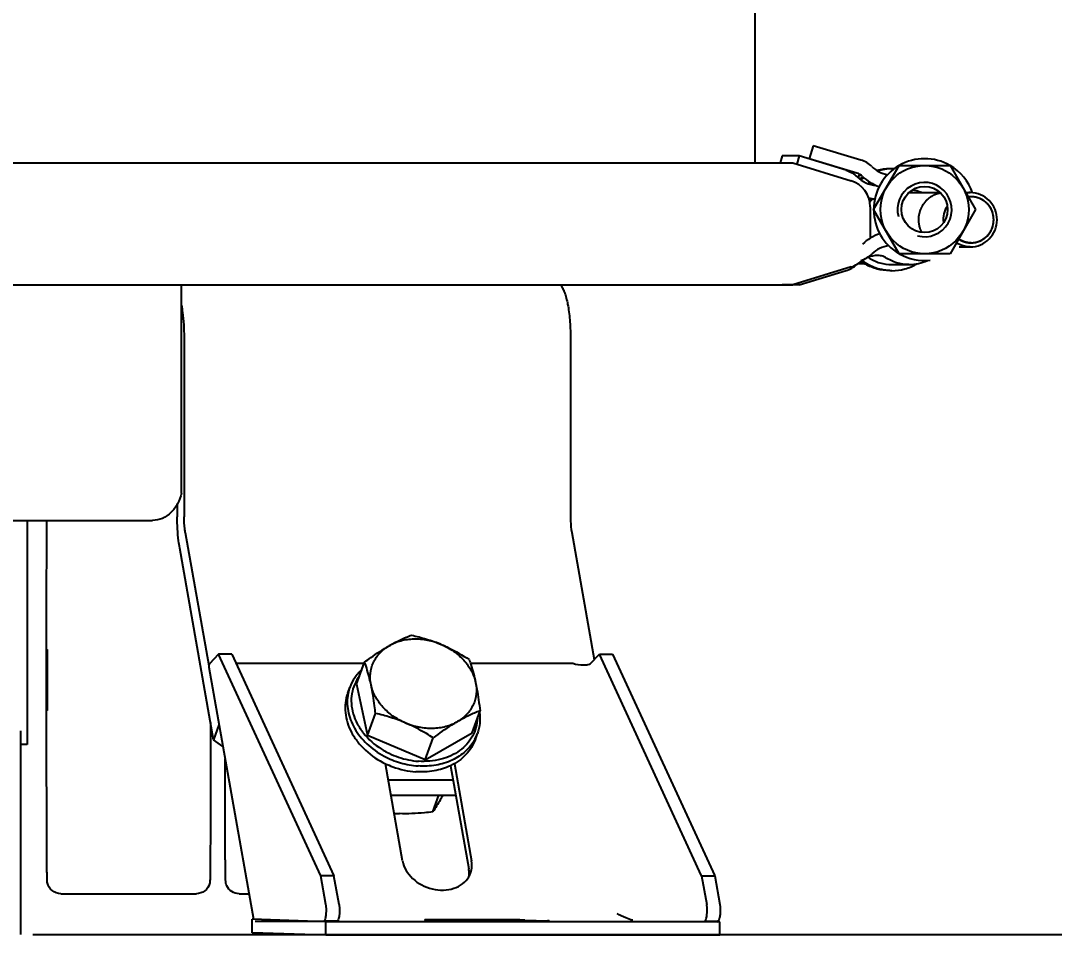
# Model space of a CAD drawing. Header units: millimetres. Extents: x 395 to 3386, y 0 to 2798.
# Drawn here: x 1400.1 to 1552.5, y 207.4 to 342.2 of the extents above; entities that cross this region are included whole.
import ezdxf

# ---------------------------------------------------------------- set-up
doc = ezdxf.new("R2010")
doc.units = ezdxf.units.MM
doc.header["$LTSCALE"] = 217.8
doc.header["$PDMODE"] = 3
doc.header["$PDSIZE"] = 8
doc.layers.get('0').update_dxf_attribs({"linetype": 'CONTINUOUS'})
doc.layers.get('Defpoints').update_dxf_attribs({"linetype": 'CONTINUOUS'})
doc.layers.add('00_BUW_DATUM', color=7, linetype='CONTINUOUS')
doc.layers.add('02___PRT_ALL_AXES', color=7, linetype='CONTINUOUS')
doc.styles.get("Standard").update_dxf_attribs({"font": 'taile.ttf'})
doc.dimstyles.new('DIMSTYLE_4', dxfattribs={"dimtxt": 23.333333, "dimasz": 23.333333, "dimexe": 1.5, "dimexo": 1, "dimgap": 0.875, "dimtad": 1, "dimdec": 0, "dimdsep": 46, "dimtxsty": 'Standard', "dimblk": '_FILLED', "dimblk1": '_FILLED', "dimblk2": '_FILLED', "dimcen": 0.09, "dimazin": 2, "dimtp": 0.01, "dimtm": 0.01, "dimtfac": 1, "dimtdec": 0, "dimtofl": 0, "dimtmove": 0, "dimatfit": 3, "dimldrblk": '_FILLED', "dimfxl": 1, "dimtolj": 1, "dimarcsym": 0})

# ---------------------------------------------------------------- blocks, each defined once
blk = doc.blocks.new('_FILLED')
at = {"color": 0, "linetype": 'ByBlock'}
blk.add_solid([(0, 0), (-1, 0.2143), (-1, -0.2143)], dxfattribs=at)
blk = doc.blocks.new('*D120')
at = {"color": 0, "linetype": 'Continuous', "lineweight": -2}
for p, q in [((1215.73, 1281.82), (1737.53, 1281.82)), ((1736.03, 230.85), (1736.03, 1258.49)), ((1401.94, 207.52), (1737.53, 207.52))]:
    blk.add_line(p, q, dxfattribs=at)
at = {"layer": 'Defpoints', "color": 0}
for p in [(1214.73, 1281.82), (1736.03, 1281.82), (1400.94, 207.52)]:
    blk.add_point(p, dxfattribs=at)
at = {"color": 0, "linetype": 'ByBlock', "lineweight": -2, "xscale": 23.3333333333, "yscale": 23.3333333333, "zscale": 23.3333333333}
for p, rotation in [((1736.03, 1281.82), 90), ((1736.03, 207.52), 270)]:
    blk.add_blockref('_FILLED', p, dxfattribs=dict(at, rotation=rotation))
at = {"color": 0, "insert": (1704.05, 746.05), "char_height": 23.333, "attachment_point": 2, "rotation": 90, "line_spacing_factor": 0.9}
blk.add_mtext('\\A1;1074', dxfattribs=at)
blk = doc.blocks.new('*D121')
at = {"color": 0, "linetype": 'Continuous', "lineweight": -2}
for p, q in [((1520.62, 1229.29), (1634.41, 1229.29)), ((1632.91, 1205.96), (1632.91, 230.85)), ((1401.94, 207.52), (1634.41, 207.52))]:
    blk.add_line(p, q, dxfattribs=at)
at = {"layer": 'Defpoints', "color": 0}
for p in [(1519.62, 1229.29), (1400.94, 207.52), (1632.91, 207.52)]:
    blk.add_point(p, dxfattribs=at)
at = {"color": 0, "linetype": 'ByBlock', "lineweight": -2, "xscale": 23.3333333333, "yscale": 23.3333333333, "zscale": 23.3333333333}
for p, rotation in [((1632.91, 1229.29), 89.99999999999999), ((1632.91, 207.52), 270)]:
    blk.add_blockref('_FILLED', p, dxfattribs=dict(at, rotation=rotation))
at = {"color": 0, "insert": (1600.92, 719.83), "char_height": 23.333, "attachment_point": 2, "rotation": 90, "line_spacing_factor": 0.9}
blk.add_mtext('\\A1;1022', dxfattribs=at)

msp = doc.modelspace()

# ---------------------------------------------------------------- linework, layer by layer
at = {"linetype": 'Continuous'}
for p, q in [((1516.9458, 323.7239), (1516.3711, 321.8083)), ((1523.9699, 321.6166), (1516.9458, 323.7239)), ((1512.3713, 322.2239), (1512.0657, 321.1895)), ((1514.8964, 322.2239), (1512.3713, 322.2239)), ((1514.8964, 322.2239), (1514.5381, 321.0115)), ((1521.8137, 320.1166), (1514.8964, 322.2239)), ((1523.3951, 319.701), (1516.3711, 321.8083)), ((1525.201, 315.8892), (1526.0361, 315.8892)), ((1531.0653, 316.8196), (1535.6739, 316.8196)), ((1539.4318, 316.8196), (1540.1113, 316.8196)), ((1538.4674, 308.8196), (1540.1113, 308.8196)), ((1524.5372, 306.3196), (1524.5309, 306.3307)), ((1524.5498, 306.3196), (1524.5372, 306.3196)), ((1526.6579, 307.5463), (1526.4803, 307.55)), ((1528.5455, 306.2196), (1531.0705, 306.2196)), ((1514.8964, 303.2153), (1521.8137, 305.3226)), ((1423.8377, 272.5196), (1423.8377, 303.2497)), ((1512.3713, 303.2153), (1512.3612, 303.2497)), ((1514.8964, 303.2153), (1512.3713, 303.2153)), ((1514.8964, 303.2153), (1514.8091, 303.5106)), ((1424.229, 295.5196), (1424.229, 269.042)), ((1481.1835, 295.5196), (1481.1835, 269.042)), ((1423.218, 270.8965), (1423.218, 269.042)), ((1310.7006, 268.5196), (1419.595, 268.5196)), ((1401.1018, 268.5196), (1401.1018, 235.5196)), ((1424.4119, 266.7477), (1427.8783, 247.162)), ((1481.3664, 266.7477), (1484.6819, 248.0145)), ((1428.5822, 236.211), (1423.5837, 264.4534)), ((1429.3262, 248.8211), (1427.9752, 247.389)), ((1431.2612, 248.8211), (1429.3262, 248.8211)), ((1444.3879, 216.1458), (1429.3262, 248.8211)), ((1431.2612, 248.8211), (1446.3229, 216.1458)), ((1484.0918, 247.389), (1485.4428, 248.8211)), ((1485.4428, 248.8211), (1487.3779, 248.8211)), ((1500.5045, 216.1458), (1485.4428, 248.8211)), ((1487.3779, 248.8211), (1502.4396, 216.1458)), ((1427.865, 246.9262), (1434.4405, 209.7735)), ((1450.7635, 247.4344), (1431.9005, 247.4344)), ((1481.5316, 247.4344), (1466.4539, 247.4344)), ((1449.6652, 244.3921), (1451.2623, 236.8282)), ((1429.3735, 238.4031), (1428.5822, 236.211)), ((1429.9382, 235.2126), (1428.5822, 236.211)), ((1459.7643, 233.2358), (1451.2623, 236.8282)), ((1459.7643, 233.2358), (1466.6692, 237.2071)), ((1401.1018, 235.5196), (1400.1478, 235.5196)), ((1456.4431, 218.3545), (1453.9074, 232.6815)), ((1463.5018, 232.3849), (1466.188, 217.2073)), ((1464.0664, 232.6814), (1466.6021, 218.3545)), ((1454.3264, 230.3138), (1463.8683, 230.3138)), ((1454.7325, 228.0195), (1464.2744, 228.0195)), ((1460.8948, 225.585), (1461.7736, 228.0195)), ((1446.3229, 216.1458), (1444.3879, 216.1458)), ((1445.1369, 211.9137), (1444.3879, 216.1458)), ((1447.0719, 211.9137), (1446.3229, 216.1458)), ((1500.5045, 216.1458), (1502.4396, 216.1458)), ((1500.5045, 216.1458), (1501.2535, 211.9137)), ((1502.4396, 216.1458), (1503.1886, 211.9137)), ((1434.2706, 207.7691), (1434.275, 209.769)), ((1445.1281, 209.3943), (1434.275, 209.769)), ((1434.6855, 209.4747), (1444.816, 209.4747)), ((1446.751, 209.4747), (1444.816, 209.4747)), ((1445.1237, 207.3944), (1445.1281, 209.3943)), ((1503.1798, 209.3943), (1445.1281, 209.3943)), ((1463.2832, 209.5191), (1459.9468, 209.6343)), ((1474.4598, 209.6343), (1477.7961, 209.5191)), ((1500.9325, 209.4719), (1502.8653, 209.4052)), ((1500.9326, 209.4747), (1502.8677, 209.4747)), ((1503.1754, 207.3944), (1503.1798, 209.3943)), ((1445.1237, 207.3944), (1434.2706, 207.7691)), ((1503.1754, 207.3944), (1445.1237, 207.3944))]:
    msp.add_line(p, q, dxfattribs=at)
for centre, radius, start, end in [((1522.8204, 317.7853), 4, 45.705852, 73.3), ((1528.7074, 323.8192), 4.43, 225.705852, 259.642949), ((1522.8204, 317.7853), 2, 45.705852, 73.3), ((1528.7074, 323.8192), 6.43, 225.705852, 251.651839), ((1524.0456, 319.8507), 1.9606, 299.632701, 302.861906), ((1528.5687, 312.849), 6.3749, 120.453487, 122.862812), ((1533.3696, 314.3196), 4, 255, 195), ((1531.0605, 312.8125), 4.4079, 65.390669, 83.601547), ((1526.4807, 322.1376), 6.2484, 257.740176, 265.954546), ((1528.7074, 304.62), 6.43, 107.503204, 134.294148), ((1522.8204, 310.6539), 4, 286.7, 314.294148), ((1528.7074, 304.62), 4.43, 98.146923, 134.294148), ((1520.6471, 309.1035), 3.9585, 300.412157, 313.712593), ((1524.0456, 305.5886), 1.9606, 57.138098, 60.366052), ((1531.069, 312.5398), 6.3202, 270.014022, 295.390426), ((1520.6687, 309.0735), 3.9218, 286.974493, 300.361534), ((1454.5957, 241.7662), 6.3124, 160.163715, 168.394796), ((1461.532, 239.2623), 6.3131, 331.889996, 340.138837), ((1459.4734, 244.5981), 11.5408, 237.588491, 239.118948), ((1459.5904, 244.591), 11.5752, 258.614257, 265.995166), ((1456.8411, 249.1322), 23.8225, 266.054217, 267.887332), ((1463.3347, 217.7023), 3.3241, 329.454276, 340.136294)]:
    msp.add_arc(centre, radius, start, end, dxfattribs=at)
for points, knots in [([(1521.8137, 320.1166), (1522.1162, 320.0244), (1522.7017, 319.7648), (1523.2073, 319.3716), (1523.4326, 319.1484)], [0, 0, 0, 0, 0.49919588, 1, 1, 1, 1]), ([(1523.4326, 319.1484), (1523.799, 318.7854), (1524.666, 318.1858), (1525.6896, 317.9313), (1526.2022, 317.8982)], [0, 0, 0, 0, 0.50098072, 1, 1, 1, 1]), ([(1535.7325, 316.7626), (1535.6582, 316.7414), (1535.5467, 316.7096), (1535.398, 316.6672), (1535.2865, 316.6355), (1535.1936, 316.609), (1535.1193, 316.5878), (1535.0635, 316.5719), (1535.0171, 316.5587), (1534.9846, 316.5494), (1534.966, 316.5441), (1534.9521, 316.5399), (1534.9402, 316.5373), (1534.9318, 316.5323), (1534.919, 316.5256), (1534.8912, 316.5107), (1534.8485, 316.488), (1534.7972, 316.4607), (1534.7288, 316.4243), (1534.6434, 316.3788), (1534.5408, 316.3241), (1534.4554, 316.2786), (1534.387, 316.2422), (1534.3357, 316.2149), (1534.293, 316.1921), (1534.2588, 316.1739), (1534.2375, 316.1625), (1534.2203, 316.1534), (1534.2076, 316.1465), (1534.1969, 316.1365), (1534.1819, 316.1242), (1534.1634, 316.1084), (1534.1336, 316.0835), (1534.0965, 316.0521), (1534.0371, 316.0021), (1533.9628, 315.9395), (1533.8737, 315.8644), (1533.7994, 315.8019), (1533.74, 315.7518), (1533.6954, 315.7143), (1533.6583, 315.683), (1533.6286, 315.658), (1533.61, 315.6423), (1533.5951, 315.6298), (1533.586, 315.6219), (1533.5783, 315.6159), (1533.572, 315.6085), (1533.5617, 315.5949), (1533.5467, 315.5757), (1533.5228, 315.5449), (1533.4928, 315.5065), (1533.445, 315.445), (1533.3851, 315.3681), (1533.3133, 315.2759), (1533.2535, 315.199), (1533.2056, 315.1375), (1533.1697, 315.0913), (1533.1338, 315.0452), (1533.104, 315.0067), (1533.0828, 314.9799), (1533.0727, 314.9663), (1533.0662, 314.9589), (1533.0622, 314.9499), (1533.0567, 314.939), (1533.0482, 314.9215), (1533.0375, 314.8995), (1533.0246, 314.8732), (1533.0075, 314.838), (1532.9776, 314.7765), (1532.9348, 314.6887), (1532.8834, 314.5833), (1532.8321, 314.4779), (1532.7893, 314.39), (1532.7594, 314.3286), (1532.7422, 314.2934), (1532.7294, 314.2671), (1532.7187, 314.2451), (1532.7101, 314.2276), (1532.7049, 314.2165), (1532.7003, 314.2078), (1532.6985, 314.1982), (1532.694, 314.1817), (1532.6859, 314.1483), (1532.6738, 314.1009), (1532.6595, 314.0439), (1532.6452, 313.987), (1532.6261, 313.911), (1532.6022, 313.816), (1532.5736, 313.7021), (1532.5497, 313.6072), (1532.5306, 313.5312), (1532.5187, 313.4837), (1532.5091, 313.4457), (1532.5033, 313.422), (1532.4989, 313.4054), (1532.4969, 313.3958), (1532.4969, 313.386), (1532.4962, 313.3738), (1532.4955, 313.3542), (1532.4945, 313.3297), (1532.4929, 313.2906), (1532.491, 313.2416), (1532.4886, 313.1828), (1532.4855, 313.1045), (1532.4816, 313.0066), (1532.4769, 312.8891), (1532.473, 312.7912), (1532.4699, 312.7129), (1532.4679, 312.6639), (1532.4664, 312.6247), (1532.4653, 312.6002), (1532.4648, 312.5807), (1532.4634, 312.5659), (1532.4658, 312.5514), (1532.4691, 312.5321), (1532.4731, 312.508), (1532.4796, 312.4693), (1532.4877, 312.421), (1532.4974, 312.3631), (1532.5104, 312.2858), (1532.5267, 312.1892), (1532.5461, 312.0733), (1532.5624, 311.9767), (1532.5754, 311.8994), (1532.5851, 311.8414), (1532.5933, 311.7932), (1532.5984, 311.7617), (1532.601, 311.7473), (1532.6022, 311.7375), (1532.6074, 311.7261), (1532.6126, 311.7122), (1532.62, 311.6938), (1532.6326, 311.6615), (1532.6508, 311.6153), (1532.6726, 311.5599), (1532.7016, 311.4861), (1532.7379, 311.3937), (1532.7815, 311.283), (1532.8396, 311.1353), (1532.8832, 311.0245), (1532.9122, 310.9506)], [0, 0, 0, 0, 0.03125, 0.046875, 0.0625, 0.078125, 0.0859375, 0.09375, 0.1015625, 0.10546875, 0.10742188, 0.109375, 0.11132812, 0.11230469, 0.11328125, 0.1171875, 0.125, 0.1328125, 0.140625, 0.15625, 0.171875, 0.1875, 0.1953125, 0.203125, 0.2109375, 0.21484375, 0.21875, 0.22070312, 0.22265625, 0.22460938, 0.2265625, 0.23046875, 0.234375, 0.2421875, 0.25, 0.265625, 0.28125, 0.296875, 0.3046875, 0.3125, 0.3203125, 0.32421875, 0.328125, 0.33007812, 0.33203125, 0.33300781, 0.33398438, 0.3359375, 0.33984375, 0.34375, 0.3515625, 0.359375, 0.375, 0.390625, 0.40625, 0.4140625, 0.421875, 0.4296875, 0.4375, 0.44140625, 0.44335938, 0.44433594, 0.4453125, 0.44726562, 0.44921875, 0.453125, 0.45703125, 0.4609375, 0.46875, 0.484375, 0.5, 0.515625, 0.53125, 0.5390625, 0.54296875, 0.546875, 0.55078125, 0.55273438, 0.5546875, 0.55566406, 0.55664062, 0.55859375, 0.5625, 0.5703125, 0.578125, 0.5859375, 0.59375, 0.609375, 0.625, 0.640625, 0.6484375, 0.65625, 0.66015625, 0.6640625, 0.66601562, 0.66699219, 0.66796875, 0.66992188, 0.671875, 0.67578125, 0.6796875, 0.6875, 0.6953125, 0.703125, 0.71875, 0.734375, 0.75, 0.7578125, 0.765625, 0.76953125, 0.7734375, 0.77539062, 0.77734375, 0.77929688, 0.78125, 0.78515625, 0.7890625, 0.796875, 0.8046875, 0.8125, 0.828125, 0.84375, 0.859375, 0.8671875, 0.875, 0.8828125, 0.88671875, 0.88769531, 0.88867188, 0.890625, 0.89257812, 0.89453125, 0.8984375, 0.90625, 0.9140625, 0.921875, 0.9375, 0.953125, 0.96875, 1, 1, 1, 1]), ([(1540.2155, 316.2195), (1540.1454, 316.2188), (1540.0401, 316.2166), (1539.918, 316.2062), (1539.8479, 316.199), (1539.8118, 316.1946), (1539.7939, 316.1925)], [0, 0, 0, 0, 0.5, 0.75, 0.875, 1, 1, 1, 1]), ([(1540.2155, 309.4195), (1540.2697, 309.4249), (1540.3781, 309.4357), (1540.5136, 309.4492), (1540.622, 309.46), (1540.6897, 309.4668), (1540.7439, 309.4722), (1540.7846, 309.4762), (1540.8185, 309.4796), (1540.8422, 309.4819), (1540.8557, 309.4834), (1540.866, 309.4837), (1540.8756, 309.4874), (1540.8887, 309.4912), (1540.9115, 309.4983), (1540.9441, 309.5083), (1540.9832, 309.5203), (1541.0353, 309.5362), (1541.1005, 309.5562), (1541.1787, 309.5802), (1541.2569, 309.6042), (1541.322, 309.6241), (1541.3742, 309.6401), (1541.4133, 309.6521), (1541.4458, 309.6622), (1541.4687, 309.669), (1541.4816, 309.6732), (1541.4917, 309.6756), (1541.5004, 309.6811), (1541.5125, 309.6874), (1541.5335, 309.6989), (1541.5636, 309.715), (1541.5997, 309.7345), (1541.6477, 309.7605), (1541.7078, 309.7929), (1541.78, 309.8319), (1541.8521, 309.8708), (1541.9122, 309.9032), (1541.9603, 309.9292), (1541.9964, 309.9487), (1542.0264, 309.965), (1542.0475, 309.9762), (1542.0594, 309.9829), (1542.0687, 309.9871), (1542.0764, 309.9944), (1542.0873, 310.0031), (1542.106, 310.0189), (1542.1328, 310.0411), (1542.165, 310.0678), (1542.2079, 310.1035), (1542.2615, 310.148), (1542.3258, 310.2015), (1542.3901, 310.255), (1542.4438, 310.2995), (1542.4866, 310.3352), (1542.5188, 310.3619), (1542.5456, 310.3842), (1542.5645, 310.3997), (1542.575, 310.4088), (1542.5836, 310.415), (1542.5895, 310.4235), (1542.5983, 310.434), (1542.6134, 310.4528), (1542.635, 310.4795), (1542.6609, 310.5115), (1542.6955, 310.5543), (1542.7387, 310.6077), (1542.7905, 310.6718), (1542.8424, 310.7359), (1542.8856, 310.7893), (1542.9202, 310.832), (1542.9461, 310.864), (1542.9676, 310.8908), (1542.9829, 310.9094), (1542.9913, 310.9202), (1542.9984, 310.9278), (1543.0026, 310.9374), (1543.0093, 310.9494), (1543.0204, 310.9708), (1543.0366, 311.0012), (1543.0558, 311.0378), (1543.0816, 311.0865), (1543.1137, 311.1474), (1543.1523, 311.2205), (1543.1909, 311.2936), (1543.2231, 311.3546), (1543.2488, 311.4033), (1543.2682, 311.4398), (1543.2842, 311.4703), (1543.2956, 311.4916), (1543.3018, 311.5039), (1543.3073, 311.5127), (1543.3096, 311.5229), (1543.3138, 311.536), (1543.3206, 311.5592), (1543.3306, 311.5923), (1543.3426, 311.6319), (1543.3585, 311.6848), (1543.3784, 311.7509), (1543.4023, 311.8302), (1543.4262, 311.9095), (1543.4461, 311.9756), (1543.462, 312.0285), (1543.4739, 312.0682), (1543.4838, 312.1013), (1543.4909, 312.1244), (1543.4947, 312.1376), (1543.4984, 312.1473), (1543.4987, 312.1581), (1543.5003, 312.172), (1543.5026, 312.1965), (1543.5061, 312.2315), (1543.5102, 312.2735), (1543.5157, 312.3295), (1543.5226, 312.3995), (1543.5308, 312.4835), (1543.5391, 312.5675), (1543.546, 312.6375), (1543.5515, 312.6935), (1543.5556, 312.7355), (1543.559, 312.7705), (1543.5615, 312.7951), (1543.5627, 312.809), (1543.5644, 312.8196), (1543.5627, 312.8299), (1543.5616, 312.8436), (1543.5592, 312.8677), (1543.5559, 312.9021), (1543.5519, 312.9434), (1543.5466, 312.9984), (1543.54, 313.0672), (1543.532, 313.1497), (1543.524, 313.2323), (1543.5174, 313.3011), (1543.512, 313.3561), (1543.5081, 313.3974), (1543.5047, 313.4318), (1543.5025, 313.4559), (1543.5009, 313.4696), (1543.5007, 313.4801), (1543.497, 313.4898), (1543.4933, 313.5031), (1543.4863, 313.5263), (1543.4765, 313.5594), (1543.4647, 313.5991), (1543.4489, 313.652), (1543.4293, 313.7182), (1543.4057, 313.7976), (1543.382, 313.877), (1543.3624, 313.9431), (1543.3466, 313.9961), (1543.3348, 314.0358), (1543.3249, 314.0688), (1543.3182, 314.0921), (1543.314, 314.1052), (1543.3117, 314.1154), (1543.3063, 314.1243), (1543.3001, 314.1366), (1543.2888, 314.1579), (1543.2729, 314.1884), (1543.2537, 314.225), (1543.2281, 314.2739), (1543.1962, 314.3349), (1543.1578, 314.4081), (1543.1195, 314.4814), (1543.0875, 314.5424), (1543.0619, 314.5912), (1543.0428, 314.6279), (1543.0267, 314.6583), (1543.0157, 314.6798), (1543.0091, 314.6919), (1543.0049, 314.7014), (1542.9977, 314.7092), (1542.9891, 314.7202), (1542.9737, 314.7392), (1542.9518, 314.7664), (1542.9254, 314.7991), (1542.8903, 314.8426), (1542.8465, 314.8971), (1542.7938, 314.9624), (1542.7411, 315.0277), (1542.6973, 315.0822), (1542.6621, 315.1257), (1542.6358, 315.1584), (1542.6138, 315.1856), (1542.5986, 315.2047), (1542.5896, 315.2154), (1542.5835, 315.2242), (1542.5752, 315.2302), (1542.5648, 315.2391), (1542.5463, 315.2544), (1542.5201, 315.2764), (1542.4885, 315.3027), (1542.4464, 315.3378), (1542.3938, 315.3817), (1542.3307, 315.4343), (1542.2676, 315.487), (1542.215, 315.5308), (1542.1729, 315.5659), (1542.1413, 315.5923), (1542.115, 315.6141), (1542.0967, 315.6296), (1542.086, 315.6382), (1542.0785, 315.6454), (1542.0691, 315.6497), (1542.0572, 315.6564), (1542.0362, 315.6677), (1542.0062, 315.6841), (1541.9702, 315.7037), (1541.9222, 315.7298), (1541.8622, 315.7625), (1541.7902, 315.8017), (1541.7182, 315.8409), (1541.6583, 315.8735), (1541.6103, 315.8997), (1541.5743, 315.9193), (1541.5442, 315.9355), (1541.5233, 315.9471), (1541.5112, 315.9534), (1541.5025, 315.959), (1541.4925, 315.9614), (1541.4795, 315.9656), (1541.4567, 315.9726), (1541.4242, 315.9827), (1541.3851, 315.9948), (1541.333, 316.011), (1541.2679, 316.0312), (1541.1898, 316.0555), (1541.1117, 316.0797), (1541.0466, 316.0999), (1540.9945, 316.1161), (1540.9555, 316.1282), (1540.9229, 316.1383), (1540.9002, 316.1455), (1540.8871, 316.1493), (1540.8775, 316.153), (1540.867, 316.1534), (1540.8532, 316.155), (1540.8291, 316.1573), (1540.7946, 316.1609), (1540.7533, 316.165), (1540.6981, 316.1706), (1540.6292, 316.1776), (1540.5189, 316.1888), (1540.381, 316.2028), (1540.2707, 316.214), (1540.2155, 316.2195)], [0, 0, 0, 0, 0.015625, 0.03125, 0.0390625, 0.046875, 0.05078125, 0.0546875, 0.05859375, 0.06054688, 0.06152344, 0.0625, 0.06347656, 0.06445312, 0.06640625, 0.0703125, 0.07421875, 0.078125, 0.0859375, 0.09375, 0.1015625, 0.109375, 0.11328125, 0.1171875, 0.12109375, 0.12304688, 0.12402344, 0.125, 0.12597656, 0.12695312, 0.12890625, 0.1328125, 0.13671875, 0.140625, 0.1484375, 0.15625, 0.1640625, 0.171875, 0.17578125, 0.1796875, 0.18359375, 0.18554688, 0.18652344, 0.1875, 0.18847656, 0.18945312, 0.19140625, 0.1953125, 0.19921875, 0.203125, 0.2109375, 0.21875, 0.2265625, 0.234375, 0.23828125, 0.2421875, 0.24609375, 0.24804688, 0.24902344, 0.25, 0.25097656, 0.25195312, 0.25390625, 0.2578125, 0.26171875, 0.265625, 0.2734375, 0.28125, 0.2890625, 0.296875, 0.30078125, 0.3046875, 0.30859375, 0.31054688, 0.31152344, 0.3125, 0.31347656, 0.31445312, 0.31640625, 0.3203125, 0.32421875, 0.328125, 0.3359375, 0.34375, 0.3515625, 0.359375, 0.36328125, 0.3671875, 0.37109375, 0.37304688, 0.37402344, 0.375, 0.37597656, 0.37695312, 0.37890625, 0.3828125, 0.38671875, 0.390625, 0.3984375, 0.40625, 0.4140625, 0.421875, 0.42578125, 0.4296875, 0.43359375, 0.43554688, 0.43652344, 0.4375, 0.43847656, 0.43945312, 0.44140625, 0.4453125, 0.44921875, 0.453125, 0.4609375, 0.46875, 0.4765625, 0.484375, 0.48828125, 0.4921875, 0.49609375, 0.49804688, 0.49902344, 0.5, 0.50097656, 0.50195312, 0.50390625, 0.5078125, 0.51171875, 0.515625, 0.5234375, 0.53125, 0.5390625, 0.546875, 0.55078125, 0.5546875, 0.55859375, 0.56054688, 0.56152344, 0.5625, 0.56347656, 0.56445312, 0.56640625, 0.5703125, 0.57421875, 0.578125, 0.5859375, 0.59375, 0.6015625, 0.609375, 0.61328125, 0.6171875, 0.62109375, 0.62304688, 0.62402344, 0.625, 0.62597656, 0.62695312, 0.62890625, 0.6328125, 0.63671875, 0.640625, 0.6484375, 0.65625, 0.6640625, 0.671875, 0.67578125, 0.6796875, 0.68359375, 0.68554688, 0.68652344, 0.6875, 0.68847656, 0.68945312, 0.69140625, 0.6953125, 0.69921875, 0.703125, 0.7109375, 0.71875, 0.7265625, 0.734375, 0.73828125, 0.7421875, 0.74609375, 0.74804688, 0.74902344, 0.75, 0.75097656, 0.75195312, 0.75390625, 0.7578125, 0.76171875, 0.765625, 0.7734375, 0.78125, 0.7890625, 0.796875, 0.80078125, 0.8046875, 0.80859375, 0.81054688, 0.81152344, 0.8125, 0.81347656, 0.81445312, 0.81640625, 0.8203125, 0.82421875, 0.828125, 0.8359375, 0.84375, 0.8515625, 0.859375, 0.86328125, 0.8671875, 0.87109375, 0.87304688, 0.87402344, 0.875, 0.87597656, 0.87695312, 0.87890625, 0.8828125, 0.88671875, 0.890625, 0.8984375, 0.90625, 0.9140625, 0.921875, 0.92578125, 0.9296875, 0.93359375, 0.93554688, 0.93652344, 0.9375, 0.93847656, 0.93945312, 0.94140625, 0.9453125, 0.94921875, 0.953125, 0.9609375, 0.96875, 0.984375, 1, 1, 1, 1]), ([(1538.3708, 309.9821), (1538.4047, 309.9616), (1538.4556, 309.9309), (1538.5234, 309.89), (1538.5658, 309.8644), (1538.5996, 309.8439), (1538.6209, 309.8313), (1538.6376, 309.8208), (1538.6558, 309.8116), (1538.6883, 309.7963), (1538.7345, 309.7741), (1538.79, 309.7476), (1538.8454, 309.721), (1538.8917, 309.699), (1538.924, 309.6833), (1538.9426, 309.6748), (1538.9621, 309.6682), (1538.9861, 309.6593), (1539.0439, 309.6385), (1539.1112, 309.614), (1539.1787, 309.5896), (1539.2123, 309.5773), (1539.2316, 309.5705), (1539.2459, 309.5648), (1539.261, 309.5615), (1539.2807, 309.5563), (1539.3155, 309.5476), (1539.3849, 309.5299), (1539.4543, 309.5124), (1539.5138, 309.4972), (1539.5386, 309.4911), (1539.5584, 309.4857), (1539.5786, 309.4822), (1539.614, 309.4771), (1539.6645, 309.4694), (1539.7252, 309.4603), (1539.7859, 309.4511), (1539.8365, 309.4437), (1539.8718, 309.4381), (1539.8921, 309.4354), (1539.9127, 309.4348), (1539.9383, 309.4333), (1539.9794, 309.4314), (1540.0307, 309.4288), (1540.1129, 309.4247), (1540.1745, 309.4216), (1540.2155, 309.4195)], [0, 0, 0, 0, 0.0625, 0.09375, 0.125, 0.140625, 0.15625, 0.1640625, 0.171875, 0.1875, 0.21875, 0.25, 0.28125, 0.3125, 0.328125, 0.3359375, 0.34375, 0.359375, 0.375, 0.4375, 0.46875, 0.484375, 0.4921875, 0.5, 0.5078125, 0.515625, 0.53125, 0.5625, 0.625, 0.640625, 0.65625, 0.6640625, 0.671875, 0.6875, 0.71875, 0.75, 0.78125, 0.8125, 0.828125, 0.8359375, 0.84375, 0.859375, 0.875, 0.90625, 0.9375, 1, 1, 1, 1]), ([(1525.1095, 307.2355), (1525.6168, 306.9077), (1526.7296, 306.3947), (1527.9426, 306.2197), (1528.5452, 306.2196)], [0, 0, 0, 0, 0.50058524, 1, 1, 1, 1]), ([(1527.6345, 307.2354), (1527.5618, 307.2824), (1527.2611, 307.45), (1526.9151, 307.5356), (1526.6579, 307.5463)], [0, 0, 0, 0, 0.25156047, 1, 1, 1, 1]), ([(1531.0705, 306.2196), (1530.4679, 306.2196), (1529.2548, 306.3947), (1528.1419, 306.9076), (1527.6345, 307.2354)], [0, 0, 0, 0, 0.49941802, 1, 1, 1, 1]), ([(1479.6817, 303.2503), (1479.8053, 303.1201), (1480.0354, 302.7722), (1480.4463, 301.8289), (1480.8327, 300.2439), (1481.119, 298.0129), (1481.1835, 296.3786), (1481.1835, 295.5196)], [0, 0, 0, 0, 0.06748508, 0.15487031, 0.38618484, 0.6770934, 1, 1, 1, 1]), ([(1423.838, 300.2482), (1423.904, 299.8916), (1424.1439, 298.3264), (1424.229, 296.7398), (1424.229, 295.5196)], [0, 0, 0, 0, 0.22911982, 1, 1, 1, 1]), ([(1423.8377, 272.5196), (1423.7181, 271.9886), (1423.3382, 270.9576), (1422.3833, 269.6491), (1421.0968, 268.7417), (1420.0843, 268.5196), (1419.595, 268.5196)], [0, 0, 0, 0, 0.26095672, 0.51954097, 0.76543261, 1, 1, 1, 1]), ([(1403.9661, 249.5206), (1403.967, 251.3487), (1403.9719, 257.682), (1403.982, 264.0152), (1403.9994, 268.5203)], [0, 0, 0, 0, 0.28865709, 1, 1, 1, 1]), ([(1423.5837, 264.4534), (1423.522, 264.802), (1423.2984, 266.3216), (1423.218, 267.8605), (1423.218, 269.042)], [0, 0, 0, 0, 0.23054548, 1, 1, 1, 1]), ([(1424.4119, 266.7477), (1424.381, 266.922), (1424.2693, 267.6818), (1424.229, 268.4513), (1424.229, 269.042)], [0, 0, 0, 0, 0.23054548, 1, 1, 1, 1]), ([(1481.1835, 269.042), (1481.1835, 268.8392), (1481.1987, 268.0717), (1481.2679, 267.3039), (1481.3664, 266.7477)], [0, 0, 0, 0, 0.26421163, 1, 1, 1, 1]), ([(1403.9651, 245.0196), (1403.9651, 246.1467), (1403.9654, 247.647), (1403.966, 249.1474), (1403.9661, 249.5206)], [0, 0, 0, 0, 0.75122623, 1, 1, 1, 1]), ([(1427.9752, 247.389), (1427.9515, 247.3511), (1427.8749, 247.2105), (1427.8448, 247.0404), (1427.865, 246.9262)], [0, 0, 0, 0, 0.27801931, 1, 1, 1, 1]), ([(1484.0918, 247.389), (1483.987, 247.3148), (1483.6591, 247.2165), (1482.7967, 247.1222), (1482.0374, 247.2488), (1481.5316, 247.4344)], [0, 0, 0, 0, 0.14745477, 0.38135317, 1, 1, 1, 1]), ([(1450.4347, 246.5309), (1450.0363, 246.1695), (1449.3267, 245.3616), (1448.8364, 244.403), (1448.6578, 243.9082)], [0, 0, 0, 0, 0.50550771, 1, 1, 1, 1]), ([(1450.1127, 245.6389), (1449.8186, 245.2525), (1449.3202, 244.4093), (1448.9008, 242.9975), (1448.831, 241.5052), (1449.1106, 239.9925), (1449.7255, 238.5155), (1450.9756, 236.6357), (1452.3036, 235.4798), (1453.2875, 234.8551)], [0, 0, 0, 0, 0.11526199, 0.22986329, 0.34625956, 0.46654426, 0.59208168, 0.72335519, 1, 1, 1, 1]), ([(1403.9661, 240.5186), (1403.966, 240.8918), (1403.9654, 242.3922), (1403.9651, 243.8925), (1403.9651, 245.0196)], [0, 0, 0, 0, 0.24876898, 1, 1, 1, 1]), ([(1448.4123, 243.036), (1448.3268, 242.6199), (1448.2388, 241.758), (1448.4012, 239.9848), (1449.259, 237.7675), (1451.1302, 235.4676), (1452.797, 234.2874), (1453.7092, 233.7988)], [0, 0, 0, 0, 0.11219286, 0.2270345, 0.46782157, 0.72672647, 1, 1, 1, 1]), ([(1406.0518, 213.5196), (1405.5991, 213.5196), (1404.6846, 213.8442), (1404.0868, 214.8334), (1404.0406, 215.5955), (1404.034, 216.1472), (1404.0254, 216.83), (1404.0185, 217.7522), (1404.0111, 218.9115), (1404.0043, 220.299), (1403.995, 222.57), (1403.9852, 225.8746), (1403.9761, 230.3148), (1403.9695, 235.2717), (1403.9669, 238.7311), (1403.9661, 240.5186)], [0, 0, 0, 0, 0.04835565, 0.09477397, 0.11373582, 0.1295243, 0.15374964, 0.18664744, 0.22802936, 0.27756837, 0.33484649, 0.47058032, 0.6305203, 0.80909005, 1, 1, 1, 1]), ([(1467.4557, 239.3772), (1467.4359, 238.9141), (1467.2929, 237.9916), (1466.7631, 236.6928), (1465.9397, 235.536), (1464.8545, 234.5625), (1463.5464, 233.8032), (1461.5357, 233.0954), (1459.8802, 232.9682), (1458.782, 233.0442)], [0, 0, 0, 0, 0.11605102, 0.23136007, 0.34818619, 0.46850819, 0.5936985, 0.72436963, 1, 1, 1, 1]), ([(1467.7772, 240.2733), (1467.8532, 239.7404), (1467.8836, 238.6645), (1467.6484, 237.6128), (1467.4696, 237.1174)], [0, 0, 0, 0, 0.50551746, 1, 1, 1, 1]), ([(1428.1364, 238.7282), (1428.1353, 237.0415), (1428.1324, 233.7908), (1428.1253, 229.1488), (1428.116, 225.0197), (1428.1063, 221.9615), (1428.0972, 219.869), (1428.0906, 218.5958), (1428.0834, 217.5349), (1428.0769, 216.6934), (1428.0681, 216.0717), (1428.0626, 215.5324), (1427.998, 214.7722), (1427.3673, 213.8186), (1426.4862, 213.5196), (1426.0517, 213.5196)], [0, 0, 0, 0, 0.19236983, 0.37077018, 0.52944804, 0.66331623, 0.71957635, 0.76810771, 0.80853745, 0.84058044, 0.86409486, 0.87942955, 0.90216221, 0.95044603, 1, 1, 1, 1]), ([(1467.1005, 236.2878), (1466.7494, 235.6305), (1465.7791, 234.4019), (1463.7635, 233.0933), (1461.3342, 232.3618), (1459.594, 232.2881), (1458.7108, 232.3492)], [0, 0, 0, 0, 0.22905618, 0.47045043, 0.72787617, 1, 1, 1, 1]), ([(1453.55, 234.6934), (1453.8381, 234.5211), (1455.0221, 233.8807), (1456.3154, 233.4428), (1457.3053, 233.2437)], [0, 0, 0, 0, 0.24951301, 1, 1, 1, 1]), ([(1432.349, 213.5196), (1431.9704, 213.5196), (1431.2002, 213.7456), (1430.483, 214.5774), (1430.3415, 215.3382), (1430.3362, 215.8649), (1430.3279, 216.3178), (1430.3223, 216.9318), (1430.3158, 217.7126), (1430.3099, 218.6575), (1430.3015, 220.23), (1430.2923, 222.5578), (1430.2829, 225.745), (1430.275, 229.3996), (1430.2711, 231.9833), (1430.2694, 233.3389)], [0, 0, 0, 0, 0.05427778, 0.10824082, 0.14829949, 0.16253241, 0.18386626, 0.21320757, 0.25057871, 0.29581996, 0.34868632, 0.47602304, 0.6295706, 0.80564342, 1, 1, 1, 1]), ([(1453.7092, 233.7988), (1454.4815, 233.3851), (1456.1114, 232.7218), (1457.8436, 232.4092), (1458.7108, 232.3492)], [0, 0, 0, 0, 0.5019716, 1, 1, 1, 1]), ([(1462.3877, 228.019), (1462.256, 227.7942), (1461.771, 226.9752), (1461.269, 226.1663), (1460.8948, 225.585)], [0, 0, 0, 0, 0.27370725, 1, 1, 1, 1]), ([(1460.8948, 225.585), (1460.483, 225.5333), (1458.8463, 225.3502), (1457.1941, 225.2804), (1455.9629, 225.3259)], [0, 0, 0, 0, 0.25198528, 1, 1, 1, 1]), ([(1456.4431, 218.3545), (1456.6151, 217.3826), (1457.8033, 215.4742), (1460.2479, 214.2262), (1462.4231, 213.9822), (1463.9841, 214.2337), (1465.3141, 214.9046), (1465.9664, 215.6211), (1466.1975, 216.0129)], [0, 0, 0, 0, 0.24090761, 0.50858268, 0.64275515, 0.77029513, 0.88897554, 1, 1, 1, 1]), ([(1466.461, 216.5728), (1466.5113, 216.7122), (1466.6772, 217.2896), (1466.6808, 217.9099), (1466.6021, 218.3545)], [0, 0, 0, 0, 0.2470571, 1, 1, 1, 1]), ([(1466.1996, 216.013), (1466.2479, 216.3067), (1466.2595, 216.7117), (1466.2057, 217.1074), (1466.188, 217.2073)], [0, 0, 0, 0, 0.74562526, 1, 1, 1, 1]), ([(1444.816, 209.4747), (1444.917, 209.4747), (1445.0954, 209.8326), (1445.1805, 210.3539), (1445.2259, 211.1219), (1445.1828, 211.6541), (1445.1369, 211.9137)], [0, 0, 0, 0, 0.11942376, 0.36613103, 0.6884567, 1, 1, 1, 1]), ([(1447.0719, 211.9137), (1447.1179, 211.6541), (1447.161, 211.1219), (1447.1156, 210.3539), (1447.0304, 209.8326), (1446.8521, 209.4747), (1446.751, 209.4747)], [0, 0, 0, 0, 0.3115433, 0.63386897, 0.88057624, 1, 1, 1, 1]), ([(1500.9326, 209.4747), (1501.0337, 209.4747), (1501.212, 209.8326), (1501.2972, 210.3539), (1501.3426, 211.1219), (1501.2995, 211.6541), (1501.2535, 211.9137)], [0, 0, 0, 0, 0.11942376, 0.36613103, 0.6884567, 1, 1, 1, 1]), ([(1503.1886, 211.9137), (1503.2645, 211.4846), (1503.2833, 210.838), (1503.188, 210.0675), (1503.0964, 209.7296), (1503.0257, 209.6063)], [0, 0, 0, 0, 0.55936872, 0.81761689, 1, 1, 1, 1]), ([(1490.3611, 209.619), (1490.0095, 209.7209), (1489.204, 209.9731), (1488.4441, 210.3573), (1488.0469, 210.6218)], [0, 0, 0, 0, 0.43411805, 1, 1, 1, 1]), ([(1459.7033, 209.6509), (1459.7032, 209.6456), (1459.7355, 209.6489), (1459.7702, 209.6394), (1459.8528, 209.6389), (1459.9115, 209.6355), (1459.9468, 209.6343)], [0, 0, 0, 0, 0.06479563, 0.25345391, 0.5656388, 1, 1, 1, 1]), ([(1474.4598, 209.6343), (1473.4402, 209.6695), (1471.5982, 209.6742), (1468.8612, 209.6948), (1466.7044, 209.6992), (1464.9539, 209.7001), (1463.7222, 209.6984), (1462.6033, 209.6949), (1461.634, 209.6893), (1460.9335, 209.6836), (1460.4724, 209.6769), (1460.204, 209.6738), (1460, 209.6653), (1459.8365, 209.6691), (1459.7676, 209.6493), (1459.7035, 209.6612), (1459.7033, 209.6509)], [0, 0, 0, 0, 0.20737893, 0.37435575, 0.55643869, 0.64581477, 0.73019253, 0.80683273, 0.87324885, 0.92728887, 0.94910502, 0.96720074, 0.98143385, 0.99169354, 0.99789025, 1, 1, 1, 1]), ([(1463.2832, 209.5191), (1464.3027, 209.4839), (1466.1447, 209.4792), (1468.8817, 209.4586), (1471.0386, 209.4542), (1472.789, 209.4534), (1474.0207, 209.455), (1475.1396, 209.4585), (1476.1089, 209.4641), (1476.8094, 209.4698), (1477.2706, 209.4765), (1477.539, 209.4796), (1477.7429, 209.4881), (1477.9064, 209.4844), (1477.9753, 209.5042), (1478.0394, 209.4922), (1478.0396, 209.5026)], [0, 0, 0, 0, 0.20737893, 0.37435575, 0.55643869, 0.64581477, 0.73019253, 0.80683273, 0.87324885, 0.92728887, 0.94910502, 0.96720074, 0.98143385, 0.99169354, 0.99789025, 1, 1, 1, 1]), ([(1478.0396, 209.5026), (1478.0397, 209.5078), (1478.0075, 209.5045), (1477.9727, 209.514), (1477.8901, 209.5145), (1477.8315, 209.5179), (1477.7961, 209.5191)], [0, 0, 0, 0, 0.06479563, 0.25345391, 0.5656388, 1, 1, 1, 1])]:
    msp.add_open_spline(points, degree=3, knots=knots, dxfattribs=at)
for points in [[(1526.4803, 307.55), (1525.9602, 307.5501), (1525.4318, 307.4526), (1524.9458, 307.2673)], [(1502.949, 209.5085), (1502.9265, 209.4897), (1502.8971, 209.4747), (1502.8677, 209.4747)], [(1503.0257, 209.6063), (1503.0051, 209.5704), (1502.9808, 209.5352), (1502.949, 209.5085)]]:
    msp.add_open_spline(points, degree=3, dxfattribs=at)
at = {"layer": '00_BUW_DATUM', "linetype": 'Continuous'}
for p, q in [((1525.864, 314.3196), (1529.6168, 320.8196)), ((1528.5473, 320.3196), (1528.2347, 320.3196)), ((1529.6168, 320.8196), (1537.1224, 320.8196)), ((1537.1224, 320.8196), (1540.8751, 314.3196)), ((1523.5607, 319.0684), (1523.54, 319.0353)), ((1524.1022, 319.3196), (1523.7176, 319.3196)), ((1529.6168, 307.8196), (1525.864, 314.3196)), ((1540.8751, 314.3196), (1537.1224, 307.8196)), ((1525.3772, 310.1198), (1525.3706, 310.1278)), ((1525.3777, 310.1203), (1525.3711, 310.1282)), ((1537.1224, 307.8196), (1529.6168, 307.8196)), ((1523.6563, 306.4176), (1523.7176, 306.3196)), ((1524.5372, 306.3196), (1523.7176, 306.3196)), ((1528.5438, 305.3196), (1528.2312, 305.3196)), ((1449.6652, 244.3921), (1450.8424, 247.6531)), ((1448.3472, 243.0478), (1448.6578, 243.9082)), ((1451.2623, 236.8282), (1452.4395, 240.0893)), ((1466.6692, 237.2071), (1467.8464, 240.4682)), ((1459.7643, 233.2358), (1460.9415, 236.4968)), ((1467.1591, 236.2571), (1467.4696, 237.1174))]:
    msp.add_line(p, q, dxfattribs=at)
for radius in [6.5, 3.4]:
    msp.add_circle((1533.3696, 314.3196), radius, dxfattribs=at)
for centre, radius, start, end in [((1533.3696, 314.3196), 7.5, 60.07595, 119.920775), ((1533.3696, 314.3196), 7.5, 120.075995, 179.920628), ((1528.2376, 313.0071), 7.3125, 90.022565, 104.975758), ((1528.5465, 313.035), 7.2847, 89.993616, 106.738852), ((1528.5455, 313.0454), 7.2742, 87.524229, 89.985861), ((1533.3696, 314.3196), 7.5, 19.34419, 59.921085), ((1624.8394, 255.9684), 119.3272, 147.933503, 148.075742), ((1528.2766, 312.9434), 7.3864, 122.73795, 127.271859), ((1528.5941, 312.9367), 7.3947, 124.439792, 128.778462), ((1528.6008, 312.8551), 4.1822, 133.479487, 141.916181), ((1540.1126, 312.9278), 3.8917, 90.018122, 99.593813), ((1540.2163, 312.9183), 3.3013, 90.013127, 97.330253), ((1533.3696, 314.3196), 7.5, 180.075885, 239.921085), ((1533.3696, 314.3196), 7.5, 240.07595, 276.169479), ((1528.2716, 312.6886), 7.3776, 234.548354, 238.739754), ((1528.2615, 312.6724), 7.3584, 238.741746, 239.70423), ((1528.2608, 312.6714), 7.3572, 239.704233, 240.46876)]:
    msp.add_arc(centre, radius, start, end, dxfattribs=at)
for points, knots in [([(1540.1113, 308.8196), (1540.624, 308.8196), (1541.6629, 309.0289), (1542.9723, 309.921), (1543.8466, 311.2522), (1544.1527, 312.8195), (1543.8466, 314.3869), (1542.9723, 315.7181), (1541.6629, 316.6102), (1540.624, 316.8196), (1540.1113, 316.8196)], [0, 0, 0, 0, 0.12411815, 0.24875036, 0.37411708, 0.50000003, 0.62588297, 0.75124968, 0.87588186, 1, 1, 1, 1]), ([(1540.2155, 309.4195), (1540.6513, 309.4195), (1541.5344, 309.5975), (1542.6473, 310.3558), (1543.3905, 311.4873), (1543.6507, 312.8195), (1543.3905, 314.1518), (1542.6473, 315.2833), (1541.5344, 316.0416), (1540.6513, 316.2195), (1540.2155, 316.2195)], [0, 0, 0, 0, 0.12412083, 0.24875033, 0.37411775, 0.50000003, 0.6258823, 0.75124971, 0.87587918, 1, 1, 1, 1]), ([(1536.1911, 312.4277), (1536.1505, 312.8466), (1536.2005, 313.7016), (1536.5123, 314.4995), (1536.7244, 314.8621)], [0, 0, 0, 0, 0.50049938, 1, 1, 1, 1]), ([(1540.1113, 308.8196), (1539.5706, 308.8196), (1538.8355, 308.977), (1538.1976, 309.3185), (1538.0434, 309.4151)], [0, 0, 0, 0, 0.74831452, 1, 1, 1, 1]), ([(1540.2155, 309.4195), (1539.8909, 309.4195), (1539.2373, 309.5167), (1538.641, 309.801), (1538.3708, 309.9822)], [0, 0, 0, 0, 0.49942699, 1, 1, 1, 1]), ([(1528.5438, 305.3196), (1527.7586, 305.3198), (1526.1754, 305.5786), (1524.7592, 306.3312), (1524.1313, 306.8065)], [0, 0, 0, 0, 0.49927151, 1, 1, 1, 1]), ([(1528.2312, 305.3196), (1527.6066, 305.3198), (1526.351, 305.4826), (1525.179, 305.9615), (1524.6345, 306.27)], [0, 0, 0, 0, 0.49952431, 1, 1, 1, 1]), ([(1528.5438, 305.3196), (1529.1889, 305.3195), (1530.4864, 305.4927), (1531.6917, 306.0026), (1532.2488, 306.3304)], [0, 0, 0, 0, 0.49949527, 1, 1, 1, 1]), ([(1454.4428, 250.0486), (1454.999, 250.3685), (1456.0812, 250.938), (1457.2062, 251.4165), (1457.7473, 251.6245)], [0, 0, 0, 0, 0.52533308, 1, 1, 1, 1]), ([(1457.7473, 251.6245), (1458.4909, 251.4551), (1459.9812, 251.065), (1461.4311, 250.5403), (1462.1463, 250.2381)], [0, 0, 0, 0, 0.49551746, 1, 1, 1, 1]), ([(1450.8424, 247.6531), (1451.1433, 247.8751), (1452.311, 248.7206), (1453.517, 249.5162), (1454.4428, 250.0486)], [0, 0, 0, 0, 0.25931603, 1, 1, 1, 1]), ([(1451.7889, 244.281), (1451.6715, 244.837), (1451.599, 245.9767), (1452.0465, 247.6264), (1453.0183, 249.0492), (1453.9374, 249.758), (1454.4428, 250.0486)], [0, 0, 0, 0, 0.25122821, 0.49547034, 0.74220443, 1, 1, 1, 1]), ([(1462.1463, 250.2381), (1461.5055, 250.5088), (1460.1763, 250.9154), (1458.1356, 251.0959), (1456.1794, 250.835), (1454.9794, 250.3572), (1454.4428, 250.0486)], [0, 0, 0, 0, 0.26224887, 0.51965324, 0.76666165, 1, 1, 1, 1]), ([(1462.1463, 250.2381), (1462.5062, 250.086), (1463.9221, 249.4442), (1465.2714, 248.6621), (1466.2493, 248.032)], [0, 0, 0, 0, 0.2514014, 1, 1, 1, 1]), ([(1462.1463, 250.2381), (1462.7829, 249.9691), (1463.9864, 249.3084), (1465.506, 247.986), (1466.6292, 246.4223), (1467.0719, 245.2468), (1467.1958, 244.6599)], [0, 0, 0, 0, 0.26600175, 0.52393037, 0.76915356, 1, 1, 1, 1]), ([(1451.7889, 244.281), (1451.7232, 244.5924), (1451.4641, 245.7314), (1451.1275, 246.8526), (1450.8424, 247.6531)], [0, 0, 0, 0, 0.27244347, 1, 1, 1, 1]), ([(1466.2493, 248.032), (1466.339, 247.7803), (1466.7144, 246.6742), (1467.0098, 245.5412), (1467.1958, 244.6599)], [0, 0, 0, 0, 0.22882575, 1, 1, 1, 1]), ([(1456.8384, 238.7029), (1456.2018, 238.9719), (1454.9983, 239.6326), (1453.4787, 240.955), (1452.3556, 242.5186), (1451.9128, 243.6942), (1451.7889, 244.281)], [0, 0, 0, 0, 0.26600175, 0.52393037, 0.76915356, 1, 1, 1, 1]), ([(1452.4395, 240.0893), (1452.3974, 240.4557), (1452.2258, 241.8594), (1452.0049, 243.2582), (1451.7889, 244.281)], [0, 0, 0, 0, 0.26080897, 1, 1, 1, 1]), ([(1467.1958, 244.6599), (1467.3132, 244.104), (1467.3857, 242.9642), (1466.9382, 241.3146), (1465.9664, 239.8918), (1465.0473, 239.183), (1464.5419, 238.8923)], [0, 0, 0, 0, 0.25122821, 0.49547034, 0.74220443, 1, 1, 1, 1]), ([(1467.1958, 244.6599), (1467.2651, 244.3319), (1467.534, 242.9432), (1467.7232, 241.5402), (1467.8464, 240.4682)], [0, 0, 0, 0, 0.23702283, 1, 1, 1, 1]), ([(1448.3472, 243.0479), (1448.185, 242.5984), (1447.9613, 241.6501), (1447.9522, 240.1715), (1448.2651, 238.68), (1448.8866, 237.2255), (1449.7947, 235.8532), (1451.3623, 234.1725), (1452.8446, 233.1888), (1453.907, 232.6809)], [0, 0, 0, 0, 0.1115929, 0.22525496, 0.34269035, 0.46498652, 0.5925185, 0.72498086, 1, 1, 1, 1]), ([(1456.8384, 238.7029), (1456.1233, 239.0051), (1454.6734, 239.5298), (1453.183, 239.9199), (1452.4395, 240.0893)], [0, 0, 0, 0, 0.50448255, 1, 1, 1, 1]), ([(1467.8464, 240.4682), (1467.3053, 240.2602), (1466.1803, 239.7817), (1465.0981, 239.2122), (1464.5419, 238.8923)], [0, 0, 0, 0, 0.47466693, 1, 1, 1, 1]), ([(1456.8384, 238.7029), (1457.4792, 238.4321), (1458.8084, 238.0256), (1460.8491, 237.8451), (1462.8054, 238.106), (1464.0054, 238.5838), (1464.5419, 238.8923)], [0, 0, 0, 0, 0.26224887, 0.51965324, 0.76666165, 1, 1, 1, 1]), ([(1460.9415, 236.4968), (1460.6173, 236.7057), (1459.2987, 237.5274), (1457.9145, 238.2482), (1456.8384, 238.7029)], [0, 0, 0, 0, 0.24821921, 1, 1, 1, 1]), ([(1464.5419, 238.8923), (1464.2434, 238.7207), (1463.0077, 237.9768), (1461.8248, 237.1484), (1460.9415, 236.4968)], [0, 0, 0, 0, 0.23876698, 1, 1, 1, 1]), ([(1467.159, 236.257), (1467.01, 235.8442), (1466.6204, 235.0413), (1465.792, 233.9725), (1464.7428, 233.0635), (1463.9313, 232.5892), (1463.5022, 232.3844)], [0, 0, 0, 0, 0.24131534, 0.48643224, 0.73858028, 1, 1, 1, 1]), ([(1453.907, 232.6809), (1454.2601, 232.5121), (1455.6931, 231.9074), (1457.2397, 231.5691), (1458.4003, 231.4888)], [0, 0, 0, 0, 0.25169976, 1, 1, 1, 1]), ([(1463.5022, 232.3844), (1462.7388, 232.02), (1461.0506, 231.503), (1459.2931, 231.427), (1458.4003, 231.4888)], [0, 0, 0, 0, 0.48592365, 1, 1, 1, 1])]:
    msp.add_open_spline(points, degree=3, knots=knots, dxfattribs=at)
at = {"layer": '02___PRT_ALL_AXES', "linetype": 'Continuous'}
for p, q in [((1508.3711, 1134.5196), (1508.3711, 321.1895)), ((862.7864, 321.1895), (1513.9558, 321.1895)), ((1513.9558, 321.1895), (1522.5406, 318.5649)), ((1525.3711, 314.7397), (1525.3711, 310.1165)), ((1522.5406, 305.8743), (1513.9558, 303.2497)), ((862.7864, 303.2497), (1513.9558, 303.2497)), ((1400.1478, 207.5196), (1400.1478, 237.5196)), ((1406.0518, 213.5196), (1426.0517, 213.5196)), ((1432.349, 213.5196), (1433.7775, 213.5196))]:
    msp.add_line(p, q, dxfattribs=at)
for centre, start, end in [((1521.3711, 314.7397), 0, 73), ((1521.3711, 309.6995), 287, 315.892735)]:
    msp.add_arc(centre, 4, start, end, dxfattribs=at)
for points, knots in [([(1404.0518, 249.5196), (1404.0446, 249.5196), (1404.0541, 249.492), (1404.0482, 249.469), (1404.0503, 249.4083), (1404.047, 249.3128), (1404.0469, 249.1634), (1404.0454, 248.9756), (1404.044, 248.6503), (1404.0422, 248.1609), (1404.0407, 247.4876), (1404.0395, 246.7196), (1404.0388, 245.8862), (1404.0386, 245.3122), (1404.0386, 245.0196)], [0, 0, 0, 0, 0.00481587, 0.0108259, 0.01922332, 0.04306909, 0.07612656, 0.11809222, 0.16853636, 0.29290058, 0.44444606, 0.61730235, 0.80494727, 1, 1, 1, 1]), ([(1404.065, 245.0196), (1404.065, 245.3122), (1404.0649, 245.8862), (1404.0641, 246.7196), (1404.063, 247.4876), (1404.0614, 248.1609), (1404.0596, 248.6503), (1404.0583, 248.9756), (1404.0567, 249.1634), (1404.0566, 249.3128), (1404.0533, 249.4083), (1404.0554, 249.469), (1404.0495, 249.492), (1404.059, 249.5196), (1404.0518, 249.5196)], [0, 0, 0, 0, 0.19505273, 0.38269765, 0.55555394, 0.70709942, 0.83146364, 0.88190778, 0.92387344, 0.95693091, 0.98077668, 0.9891741, 0.99518413, 1, 1, 1, 1]), ([(1404.0386, 245.0196), (1404.0386, 244.727), (1404.0388, 244.153), (1404.0395, 243.3196), (1404.0407, 242.5516), (1404.0422, 241.8784), (1404.044, 241.389), (1404.0454, 241.0636), (1404.0469, 240.8759), (1404.047, 240.7264), (1404.0503, 240.6309), (1404.0482, 240.5702), (1404.0541, 240.5472), (1404.0446, 240.5197), (1404.0518, 240.5197)], [0, 0, 0, 0, 0.19505273, 0.38269765, 0.55555394, 0.70709942, 0.83146364, 0.88190778, 0.92387344, 0.95693091, 0.98077668, 0.9891741, 0.99518413, 1, 1, 1, 1]), ([(1404.0518, 240.5197), (1404.059, 240.5197), (1404.0495, 240.5472), (1404.0554, 240.5702), (1404.0533, 240.6309), (1404.0566, 240.7264), (1404.0567, 240.8759), (1404.0583, 241.0636), (1404.0596, 241.389), (1404.0614, 241.8784), (1404.063, 242.5516), (1404.0641, 243.3196), (1404.0649, 244.153), (1404.065, 244.727), (1404.065, 245.0196)], [0, 0, 0, 0, 0.00481587, 0.0108259, 0.01922332, 0.04306909, 0.07612656, 0.11809222, 0.16853636, 0.29290058, 0.44444606, 0.61730235, 0.80494727, 1, 1, 1, 1])]:
    msp.add_open_spline(points, degree=3, knots=knots, dxfattribs=at)

# ---------------------------------------------------------------- dimensions: what is measured, and where the dimension line sits
at = {"linetype": 'Continuous'}
for base, p1, p2, angle, picture, middle in [((1736.0349, 1281.8196), (1400.9404, 207.5196), (1214.7283, 1281.8196), 90, '*D120', (1736.0349, 746.0452)), ((1632.9096, 207.5196), (1519.6225, 1229.2895), (1400.9404, 207.5196), 270, '*D121', (1632.9096, 719.8256))]:
    dim = msp.add_linear_dim(base=base, p1=p1, p2=p2, angle=angle, dimstyle='DIMSTYLE_4', dxfattribs=at)
    dim.commit()
    dim.dimension.update_dxf_attribs({"geometry": picture, "text_midpoint": middle, "dimtype": 160})

doc.saveas('drawing.dxf')
